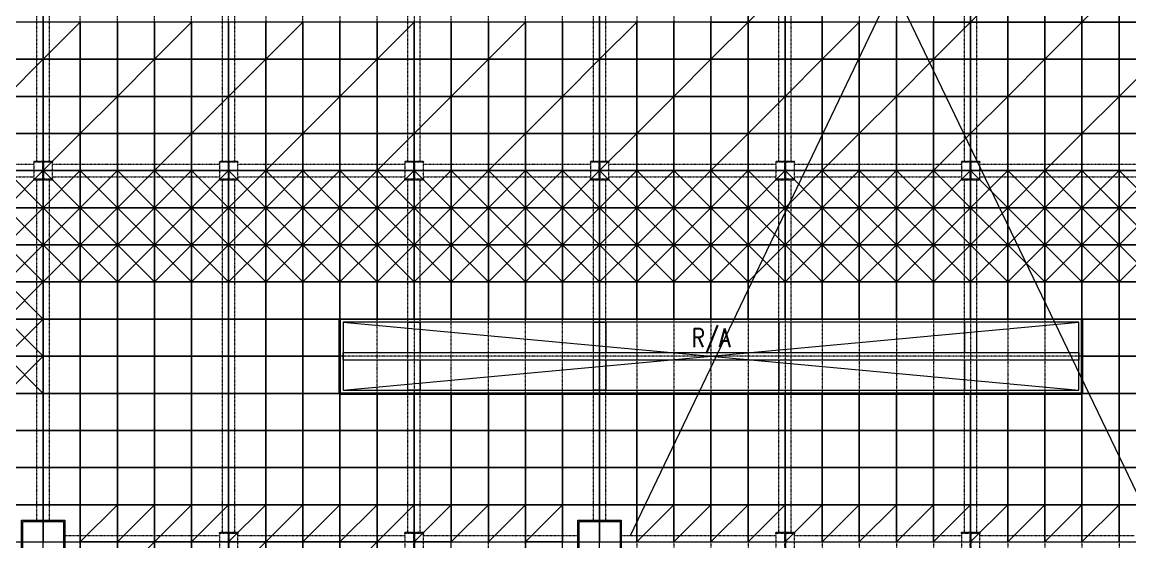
# Model space of a CAD drawing. Extents: x 73996 to 686888, y -9729 to 263202.
# Drawn here: x 426586 to 444501, y 199202 to 207602 of the extents above; entities that cross this region are included whole.
import ezdxf
from ezdxf.enums import TextEntityAlignment as Align

# ---------------------------------------------------------------- set-up
doc = ezdxf.new("R2010")
doc.units = 0
doc.header["$LTSCALE"] = 20
doc.linetypes.add('Data Center Layout_L20$0$CENTER', pattern=[2, 1.25, -0.25, 0.25, -0.25])
doc.linetypes.add('Data Center Layout_L20$0$DOTK1', pattern=[0.1, 0.05, -0.05])
for name, color, linetype, lineweight in [('Data Center Layout_L20$0$$ALDG', 252, 'Data Center Layout_L20$0$DOTK1', 0), ('Data Center Layout_L20$0$$ALDG-P', 252, 'Continuous', 0), ('Data Center Layout_L20$0$$OOBIKI', 252, 'Data Center Layout_L20$0$DOTK1', 0), ('Data Center Layout_L20$0$ARC', 252, 'Continuous', 0), ('Data Center Layout_L20$0$H-SIN', 252, 'Data Center Layout_L20$0$CENTER', 9), ('Data Center Layout_L20$0$HOJO1', 252, 'Continuous', 0)]:
    doc.layers.add(name, color=color, linetype=linetype, lineweight=lineweight)
doc.styles.add('Data Center Layout_L20$0$ROMS', font='ROMANS.shx', dxfattribs={"bigfont": 'bigfont.shx'})

# ---------------------------------------------------------------- blocks, each defined once
blk = doc.blocks.new('Data Center Layout_L20$0$AGV')
for p, q in [((0, 600), (600, 0)), ((600, 600), (0, 0))]:
    blk.add_line(p, q)
blk.add_lwpolyline([(0, 0), (600, 0), (600, 600), (0, 600)], close=True)
blk = doc.blocks.new('Data Center Layout_L20$0$BLANK')
blk.add_lwpolyline([(0, 0), (600, 0), (600, 600), (0, 600)], close=True)
blk = doc.blocks.new('Data Center Layout_L20$0$45%-AL-G')
blk.add_line((600, 600), (0, 0))
blk.add_lwpolyline([(0, 0), (600, 0), (600, 600), (0, 600)], close=True)
blk = doc.blocks.new('Data Center Layout_L20$0$A$C80dc7663')
at = {"layer": 'Data Center Layout_L20$0$$ALDG'}
for p, q in [((478540.24, 184203.59), (478540.24, 148995.59)), ((479140.24, 184203.59), (479140.24, 148995.59)), ((479740.24, 184203.59), (479740.24, 148995.59)), ((480340.24, 184203.59), (480340.24, 148045.59)), ((468940.24, 183095.59), (468940.24, 166395.59)), ((469540.24, 148995.59), (469540.24, 183095.59)), ((470140.24, 148995.59), (470140.24, 183095.59)), ((470740.24, 148995.59), (470740.24, 183095.59)), ((471340.24, 148995.59), (471340.24, 183095.59)), ((471940.24, 148995.59), (471940.24, 183095.59)), ((472540.24, 183095.59), (472540.24, 148995.59)), ((473140.24, 148995.59), (473140.24, 183095.59)), ((473740.24, 183095.59), (473740.24, 148995.59)), ((474340.24, 148995.59), (474340.24, 183095.59)), ((474940.24, 183095.59), (474940.24, 148995.59)), ((475540.24, 148995.59), (475540.24, 183095.59)), ((476140.24, 148995.59), (476140.24, 183095.59)), ((476740.24, 148995.59), (476740.24, 182645.59)), ((477340.24, 148995.59), (477340.24, 182645.59)), ((477940.24, 182645.59), (477940.24, 166395.59)), ((480940.24, 182515.59), (480940.24, 148045.59)), ((481540.24, 182515.59), (481540.24, 148055.59)), ((482140.24, 182515.59), (482140.24, 148055.59)), ((482740.24, 182515.59), (482740.24, 148055.59)), ((483340.24, 182515.59), (483340.24, 148055.59)), ((483940.24, 182515.59), (483940.24, 148055.59)), ((484540.24, 182515.59), (484540.24, 148045.59)), ((485140.24, 182515.59), (485140.24, 148045.59)), ((485740.24, 182515.59), (485740.24, 148045.59)), ((486340.24, 182515.59), (486340.24, 148045.59)), ((531290.24, 173845.59), (334590.24, 173845.59)), ((334590.24, 173245.59), (531290.24, 173245.59)), ((334590.24, 172645.59), (531290.24, 172645.59)), ((334590.24, 172045.59), (531290.24, 172045.59)), ((531290.24, 171445.59), (334590.24, 171445.59)), ((334590.24, 170845.59), (531290.24, 170845.59)), ((531290.24, 170245.59), (334590.24, 170245.59)), ((334590.24, 169645.59), (531290.24, 169645.59)), ((531290.24, 169045.59), (334590.24, 169045.59)), ((334590.24, 168445.59), (531290.24, 168445.59)), ((531290.24, 167845.59), (334590.24, 167845.59)), ((334590.24, 167245.59), (531290.24, 167245.59)), ((531290.24, 166645.59), (334590.24, 166645.59))]:
    blk.add_line(p, q, dxfattribs=at)
at = {"layer": 'Data Center Layout_L20$0$$ALDG-P'}
blk.add_lwpolyline([(423940.24, 172045.59), (486940.24, 172045.59), (486940.24, 181045.59), (423940.24, 181045.59)], close=True, dxfattribs=at)
at = {"layer": 'Data Center Layout_L20$0$$OOBIKI'}
for p, q in [((468840.24, 172195.59), (468840.24, 177895.59)), ((469040.24, 172195.59), (469040.24, 177895.59)), ((471840.24, 172195.59), (471840.24, 177895.59)), ((472040.24, 172195.59), (472040.24, 177895.59)), ((474840.24, 172195.59), (474840.24, 177895.59)), ((475040.24, 172195.59), (475040.24, 177895.59)), ((477840.24, 172195.59), (477840.24, 177895.59)), ((478040.24, 172195.59), (478040.24, 177895.59)), ((480840.24, 172195.59), (480840.24, 177895.59)), ((481040.24, 172195.59), (481040.24, 177895.59)), ((483840.24, 172195.59), (483840.24, 177895.59)), ((484040.24, 172195.59), (484040.24, 177895.59)), ((468790.24, 172145.59), (466090.24, 172145.59)), ((471790.24, 172145.59), (469090.24, 172145.59)), ((474790.24, 172145.59), (472090.24, 172145.59)), ((477790.24, 172145.59), (475090.24, 172145.59)), ((480790.24, 172145.59), (478090.24, 172145.59)), ((483790.24, 172145.59), (481090.24, 172145.59)), ((486790.24, 172145.59), (484090.24, 172145.59)), ((466090.24, 171945.59), (468790.24, 171945.59)), ((468840.24, 166395.59), (468840.24, 171895.59)), ((469040.24, 166395.59), (469040.24, 171895.59)), ((469090.24, 171945.59), (471790.24, 171945.59)), ((471840.24, 166195.59), (471840.24, 171895.59)), ((472040.24, 166195.59), (472040.24, 171895.59)), ((472090.24, 171945.59), (474790.24, 171945.59)), ((474840.24, 166195.59), (474840.24, 171895.59)), ((475040.24, 166195.59), (475040.24, 171895.59)), ((475090.24, 171945.59), (477790.24, 171945.59)), ((477840.24, 166395.59), (477840.24, 171895.59)), ((478040.24, 166395.59), (478040.24, 171895.59)), ((478090.24, 171945.59), (480790.24, 171945.59)), ((480840.24, 166195.59), (480840.24, 171895.59)), ((481040.24, 166195.59), (481040.24, 171895.59)), ((481090.24, 171945.59), (483790.24, 171945.59)), ((483840.24, 166195.59), (483840.24, 171895.59)), ((484040.24, 166195.59), (484040.24, 171895.59)), ((484090.24, 171945.59), (486790.24, 171945.59)), ((469290.24, 166145.59), (471790.24, 166145.59)), ((472090.24, 166145.59), (474790.24, 166145.59)), ((475090.24, 166145.59), (477590.24, 166145.59)), ((478290.24, 166145.59), (480790.24, 166145.59)), ((481090.24, 166145.59), (483790.24, 166145.59)), ((484090.24, 166145.59), (486590.24, 166145.59))]:
    blk.add_line(p, q, dxfattribs=at)
at = {"layer": 'Data Center Layout_L20$0$$OOBIKI', "linetype": 'Data Center Layout_L20$0$DOTK1'}
for points in [[(468790.24, 172195.59), (469090.24, 172195.59), (469090.24, 172180.59), (468945.24, 172180.59), (468945.24, 171910.59), (469090.24, 171910.59), (469090.24, 171895.59), (468790.24, 171895.59), (468790.24, 171910.59), (468935.24, 171910.59), (468935.24, 172180.59), (468790.24, 172180.59)], [(471790.24, 172195.59), (472090.24, 172195.59), (472090.24, 172180.59), (471945.24, 172180.59), (471945.24, 171910.59), (472090.24, 171910.59), (472090.24, 171895.59), (471790.24, 171895.59), (471790.24, 171910.59), (471935.24, 171910.59), (471935.24, 172180.59), (471790.24, 172180.59)], [(474790.24, 172195.59), (475090.24, 172195.59), (475090.24, 172180.59), (474945.24, 172180.59), (474945.24, 171910.59), (475090.24, 171910.59), (475090.24, 171895.59), (474790.24, 171895.59), (474790.24, 171910.59), (474935.24, 171910.59), (474935.24, 172180.59), (474790.24, 172180.59)], [(477790.24, 172195.59), (478090.24, 172195.59), (478090.24, 172180.59), (477945.24, 172180.59), (477945.24, 171910.59), (478090.24, 171910.59), (478090.24, 171895.59), (477790.24, 171895.59), (477790.24, 171910.59), (477935.24, 171910.59), (477935.24, 172180.59), (477790.24, 172180.59)], [(480790.24, 172195.59), (481090.24, 172195.59), (481090.24, 172180.59), (480945.24, 172180.59), (480945.24, 171910.59), (481090.24, 171910.59), (481090.24, 171895.59), (480790.24, 171895.59), (480790.24, 171910.59), (480935.24, 171910.59), (480935.24, 172180.59), (480790.24, 172180.59)], [(483790.24, 172195.59), (484090.24, 172195.59), (484090.24, 172180.59), (483945.24, 172180.59), (483945.24, 171910.59), (484090.24, 171910.59), (484090.24, 171895.59), (483790.24, 171895.59), (483790.24, 171910.59), (483935.24, 171910.59), (483935.24, 172180.59), (483790.24, 172180.59)], [(471790.24, 166195.59), (472090.24, 166195.59), (472090.24, 166180.59), (471945.24, 166180.59), (471945.24, 165910.59), (472090.24, 165910.59), (472090.24, 165895.59), (471790.24, 165895.59), (471790.24, 165910.59), (471935.24, 165910.59), (471935.24, 166180.59), (471790.24, 166180.59)], [(474790.24, 166195.59), (475090.24, 166195.59), (475090.24, 166180.59), (474945.24, 166180.59), (474945.24, 165910.59), (475090.24, 165910.59), (475090.24, 165895.59), (474790.24, 165895.59), (474790.24, 165910.59), (474935.24, 165910.59), (474935.24, 166180.59), (474790.24, 166180.59)], [(480790.24, 166195.59), (481090.24, 166195.59), (481090.24, 166180.59), (480945.24, 166180.59), (480945.24, 165910.59), (481090.24, 165910.59), (481090.24, 165895.59), (480790.24, 165895.59), (480790.24, 165910.59), (480935.24, 165910.59), (480935.24, 166180.59), (480790.24, 166180.59)], [(483790.24, 166195.59), (484090.24, 166195.59), (484090.24, 166180.59), (483945.24, 166180.59), (483945.24, 165910.59), (484090.24, 165910.59), (484090.24, 165895.59), (483790.24, 165895.59), (483790.24, 165910.59), (483935.24, 165910.59), (483935.24, 166180.59), (483790.24, 166180.59)]]:
    blk.add_lwpolyline(points, close=True, dxfattribs=at)
at = {"layer": 'Data Center Layout_L20$0$$OOBIKI'}
for points in [[(468790.24, 171895.59), (469090.24, 171895.59), (469090.24, 172195.59), (468790.24, 172195.59)], [(471790.24, 171895.59), (472090.24, 171895.59), (472090.24, 172195.59), (471790.24, 172195.59)], [(474790.24, 171895.59), (475090.24, 171895.59), (475090.24, 172195.59), (474790.24, 172195.59)], [(477790.24, 171895.59), (478090.24, 171895.59), (478090.24, 172195.59), (477790.24, 172195.59)], [(480790.24, 171895.59), (481090.24, 171895.59), (481090.24, 172195.59), (480790.24, 172195.59)], [(483790.24, 171895.59), (484090.24, 171895.59), (484090.24, 172195.59), (483790.24, 172195.59)], [(471790.24, 165895.59), (472090.24, 165895.59), (472090.24, 166195.59), (471790.24, 166195.59)], [(474790.24, 165895.59), (475090.24, 165895.59), (475090.24, 166195.59), (474790.24, 166195.59)], [(480790.24, 165895.59), (481090.24, 165895.59), (481090.24, 166195.59), (480790.24, 166195.59)], [(483790.24, 165895.59), (484090.24, 165895.59), (484090.24, 166195.59), (483790.24, 166195.59)]]:
    blk.add_lwpolyline(points, close=True, dxfattribs=at)
at = {"layer": 'Data Center Layout_L20$0$ARC', "lineweight": 35}
for p, q in [((473740.24, 168445.59), (473740.24, 169645.59)), ((485740.24, 169645.59), (485740.24, 168445.59)), ((473740.24, 168445.59), (485740.24, 168445.59))]:
    blk.add_line(p, q, dxfattribs=at)
at = {"layer": 'Data Center Layout_L20$0$ARC'}
for p, q in [((473790.24, 168495.59), (485690.24, 169595.59)), ((473790.24, 169595.59), (485690.24, 168495.59))]:
    blk.add_line(p, q, dxfattribs=at)
for points in [[(473740.24, 169645.59), (473740.24, 168445.59), (485740.24, 168445.59), (485740.24, 169645.59)], [(473790.24, 169595.59), (473790.24, 168495.59), (485690.24, 168495.59), (485690.24, 169595.59)], [(485690.24, 168983.59), (473790.24, 168983.59), (473790.24, 169107.59), (485690.24, 169107.59)], [(468590.24, 165695.59), (468590.24, 166395.59), (469290.24, 166395.59), (469290.24, 165695.59)], [(468610.24, 165715.59), (468610.24, 166375.59), (469270.24, 166375.59), (469270.24, 165715.59)], [(477590.24, 165695.59), (477590.24, 166395.59), (478290.24, 166395.59), (478290.24, 165695.59)], [(477610.24, 165715.59), (477610.24, 166375.59), (478270.24, 166375.59), (478270.24, 165715.59)]]:
    blk.add_lwpolyline(points, close=True, dxfattribs=at)
for points in [[(474840.24, 169107.59), (474840.24, 169595.59), (475040.24, 169595.59), (475040.24, 169107.59)], [(477840.24, 169107.59), (477840.24, 169595.59), (478040.24, 169595.59), (478040.24, 169107.59)], [(481040.24, 169107.59), (481040.24, 169595.59), (480840.24, 169595.59), (480840.24, 169107.59)], [(484040.24, 169107.59), (484040.24, 169595.59), (483840.24, 169595.59), (483840.24, 169107.59)], [(475040.24, 168983.59), (475040.24, 168495.59), (474840.24, 168495.59), (474840.24, 168983.59)], [(478040.24, 168983.59), (478040.24, 168495.59), (477840.24, 168495.59), (477840.24, 168983.59)], [(480840.24, 168983.59), (480840.24, 168495.59), (481040.24, 168495.59), (481040.24, 168983.59)], [(483840.24, 168983.59), (483840.24, 168495.59), (484040.24, 168495.59), (484040.24, 168983.59)]]:
    blk.add_lwpolyline(points, dxfattribs=at)
at = {"layer": 'Data Center Layout_L20$0$H-SIN'}
for p, q in [((468940.24, 124521.53), (468940.24, 230045.59)), ((477940.24, 124521.53), (477940.24, 230045.59)), ((294307.41, 172045.59), (588940.24, 172045.59))]:
    blk.add_line(p, q, dxfattribs=at)
at = {"layer": 'Data Center Layout_L20$0$HOJO1'}
for p, q in [((478440.24, 183820.59), (486840.24, 166395.59)), ((478440.24, 166145.59), (486840.24, 183695.59))]:
    blk.add_line(p, q, dxfattribs=at)
at = {"layer": 'Data Center Layout_L20$0$$ALDG-P'}
for name, p in [('Data Center Layout_L20$0$BLANK', (479740.24, 174445.59)), ('Data Center Layout_L20$0$45%-AL-G', (480340.24, 174445.59)), ('Data Center Layout_L20$0$BLANK', (480940.24, 174445.59)), ('Data Center Layout_L20$0$BLANK', (483340.24, 174445.59)), ('Data Center Layout_L20$0$45%-AL-G', (483940.24, 174445.59)), ('Data Center Layout_L20$0$BLANK', (484540.24, 174445.59)), ('Data Center Layout_L20$0$BLANK', (485140.24, 174445.59)), ('Data Center Layout_L20$0$45%-AL-G', (485740.24, 174445.59)), ('Data Center Layout_L20$0$BLANK', (486340.24, 174445.59)), ('Data Center Layout_L20$0$BLANK', (468340.24, 173845.59)), ('Data Center Layout_L20$0$45%-AL-G', (468940.24, 173845.59)), ('Data Center Layout_L20$0$BLANK', (469540.24, 173845.59)), ('Data Center Layout_L20$0$BLANK', (470140.24, 173845.59)), ('Data Center Layout_L20$0$45%-AL-G', (470740.24, 173845.59)), ('Data Center Layout_L20$0$BLANK', (471340.24, 173845.59)), ('Data Center Layout_L20$0$BLANK', (471940.24, 173845.59)), ('Data Center Layout_L20$0$45%-AL-G', (472540.24, 173845.59)), ('Data Center Layout_L20$0$BLANK', (473140.24, 173845.59)), ('Data Center Layout_L20$0$BLANK', (473740.24, 173845.59)), ('Data Center Layout_L20$0$45%-AL-G', (474340.24, 173845.59)), ('Data Center Layout_L20$0$BLANK', (474940.24, 173845.59)), ('Data Center Layout_L20$0$BLANK', (475540.24, 173845.59)), ('Data Center Layout_L20$0$45%-AL-G', (476140.24, 173845.59)), ('Data Center Layout_L20$0$BLANK', (476740.24, 173845.59)), ('Data Center Layout_L20$0$BLANK', (477340.24, 173845.59)), ('Data Center Layout_L20$0$45%-AL-G', (477940.24, 173845.59)), ('Data Center Layout_L20$0$BLANK', (478540.24, 173845.59)), ('Data Center Layout_L20$0$BLANK', (479140.24, 173845.59)), ('Data Center Layout_L20$0$45%-AL-G', (479740.24, 173845.59)), ('Data Center Layout_L20$0$BLANK', (480340.24, 173845.59)), ('Data Center Layout_L20$0$BLANK', (480940.24, 173845.59)), ('Data Center Layout_L20$0$45%-AL-G', (481540.24, 173845.59)), ('Data Center Layout_L20$0$BLANK', (482140.24, 173845.59)), ('Data Center Layout_L20$0$BLANK', (482740.24, 173845.59)), ('Data Center Layout_L20$0$45%-AL-G', (483340.24, 173845.59)), ('Data Center Layout_L20$0$BLANK', (483940.24, 173845.59)), ('Data Center Layout_L20$0$BLANK', (484540.24, 173845.59)), ('Data Center Layout_L20$0$45%-AL-G', (485140.24, 173845.59)), ('Data Center Layout_L20$0$BLANK', (485740.24, 173845.59)), ('Data Center Layout_L20$0$BLANK', (486340.24, 173845.59)), ('Data Center Layout_L20$0$45%-AL-G', (468340.24, 173245.59)), ('Data Center Layout_L20$0$BLANK', (468940.24, 173245.59)), ('Data Center Layout_L20$0$BLANK', (469540.24, 173245.59)), ('Data Center Layout_L20$0$45%-AL-G', (470140.24, 173245.59)), ('Data Center Layout_L20$0$BLANK', (470740.24, 173245.59)), ('Data Center Layout_L20$0$BLANK', (471340.24, 173245.59)), ('Data Center Layout_L20$0$45%-AL-G', (471940.24, 173245.59)), ('Data Center Layout_L20$0$BLANK', (472540.24, 173245.59)), ('Data Center Layout_L20$0$BLANK', (473140.24, 173245.59)), ('Data Center Layout_L20$0$45%-AL-G', (473740.24, 173245.59)), ('Data Center Layout_L20$0$BLANK', (474340.24, 173245.59)), ('Data Center Layout_L20$0$BLANK', (474940.24, 173245.59)), ('Data Center Layout_L20$0$45%-AL-G', (475540.24, 173245.59)), ('Data Center Layout_L20$0$BLANK', (476140.24, 173245.59)), ('Data Center Layout_L20$0$BLANK', (476740.24, 173245.59)), ('Data Center Layout_L20$0$45%-AL-G', (477340.24, 173245.59)), ('Data Center Layout_L20$0$BLANK', (477940.24, 173245.59)), ('Data Center Layout_L20$0$BLANK', (478540.24, 173245.59)), ('Data Center Layout_L20$0$45%-AL-G', (479140.24, 173245.59)), ('Data Center Layout_L20$0$BLANK', (479740.24, 173245.59)), ('Data Center Layout_L20$0$BLANK', (480340.24, 173245.59)), ('Data Center Layout_L20$0$45%-AL-G', (480940.24, 173245.59)), ('Data Center Layout_L20$0$BLANK', (481540.24, 173245.59)), ('Data Center Layout_L20$0$BLANK', (482140.24, 173245.59)), ('Data Center Layout_L20$0$45%-AL-G', (482740.24, 173245.59)), ('Data Center Layout_L20$0$BLANK', (483340.24, 173245.59)), ('Data Center Layout_L20$0$BLANK', (483940.24, 173245.59)), ('Data Center Layout_L20$0$45%-AL-G', (484540.24, 173245.59)), ('Data Center Layout_L20$0$BLANK', (485140.24, 173245.59)), ('Data Center Layout_L20$0$BLANK', (485740.24, 173245.59)), ('Data Center Layout_L20$0$45%-AL-G', (486340.24, 173245.59)), ('Data Center Layout_L20$0$BLANK', (468340.24, 172645.59)), ('Data Center Layout_L20$0$BLANK', (468940.24, 172645.59)), ('Data Center Layout_L20$0$45%-AL-G', (469540.24, 172645.59)), ('Data Center Layout_L20$0$BLANK', (470140.24, 172645.59)), ('Data Center Layout_L20$0$BLANK', (470740.24, 172645.59)), ('Data Center Layout_L20$0$45%-AL-G', (471340.24, 172645.59)), ('Data Center Layout_L20$0$BLANK', (471940.24, 172645.59)), ('Data Center Layout_L20$0$BLANK', (472540.24, 172645.59)), ('Data Center Layout_L20$0$45%-AL-G', (473140.24, 172645.59)), ('Data Center Layout_L20$0$BLANK', (473740.24, 172645.59)), ('Data Center Layout_L20$0$BLANK', (474340.24, 172645.59)), ('Data Center Layout_L20$0$45%-AL-G', (474940.24, 172645.59)), ('Data Center Layout_L20$0$BLANK', (475540.24, 172645.59)), ('Data Center Layout_L20$0$BLANK', (476140.24, 172645.59)), ('Data Center Layout_L20$0$45%-AL-G', (476740.24, 172645.59)), ('Data Center Layout_L20$0$BLANK', (477340.24, 172645.59)), ('Data Center Layout_L20$0$BLANK', (477940.24, 172645.59)), ('Data Center Layout_L20$0$45%-AL-G', (478540.24, 172645.59)), ('Data Center Layout_L20$0$BLANK', (479140.24, 172645.59)), ('Data Center Layout_L20$0$BLANK', (479740.24, 172645.59)), ('Data Center Layout_L20$0$45%-AL-G', (480340.24, 172645.59)), ('Data Center Layout_L20$0$BLANK', (480940.24, 172645.59)), ('Data Center Layout_L20$0$BLANK', (481540.24, 172645.59)), ('Data Center Layout_L20$0$45%-AL-G', (482140.24, 172645.59)), ('Data Center Layout_L20$0$BLANK', (482740.24, 172645.59)), ('Data Center Layout_L20$0$BLANK', (483340.24, 172645.59)), ('Data Center Layout_L20$0$45%-AL-G', (483940.24, 172645.59)), ('Data Center Layout_L20$0$BLANK', (484540.24, 172645.59)), ('Data Center Layout_L20$0$BLANK', (485140.24, 172645.59)), ('Data Center Layout_L20$0$45%-AL-G', (485740.24, 172645.59)), ('Data Center Layout_L20$0$BLANK', (486340.24, 172645.59)), ('Data Center Layout_L20$0$BLANK', (468340.24, 172045.59)), ('Data Center Layout_L20$0$45%-AL-G', (468940.24, 172045.59)), ('Data Center Layout_L20$0$BLANK', (469540.24, 172045.59)), ('Data Center Layout_L20$0$BLANK', (470140.24, 172045.59)), ('Data Center Layout_L20$0$45%-AL-G', (470740.24, 172045.59)), ('Data Center Layout_L20$0$BLANK', (471340.24, 172045.59)), ('Data Center Layout_L20$0$BLANK', (471940.24, 172045.59)), ('Data Center Layout_L20$0$45%-AL-G', (472540.24, 172045.59)), ('Data Center Layout_L20$0$BLANK', (473140.24, 172045.59)), ('Data Center Layout_L20$0$BLANK', (473740.24, 172045.59)), ('Data Center Layout_L20$0$45%-AL-G', (474340.24, 172045.59)), ('Data Center Layout_L20$0$BLANK', (474940.24, 172045.59)), ('Data Center Layout_L20$0$BLANK', (475540.24, 172045.59)), ('Data Center Layout_L20$0$45%-AL-G', (476140.24, 172045.59)), ('Data Center Layout_L20$0$BLANK', (476740.24, 172045.59)), ('Data Center Layout_L20$0$BLANK', (477340.24, 172045.59)), ('Data Center Layout_L20$0$45%-AL-G', (477940.24, 172045.59)), ('Data Center Layout_L20$0$BLANK', (478540.24, 172045.59)), ('Data Center Layout_L20$0$BLANK', (479140.24, 172045.59)), ('Data Center Layout_L20$0$45%-AL-G', (479740.24, 172045.59)), ('Data Center Layout_L20$0$BLANK', (480340.24, 172045.59)), ('Data Center Layout_L20$0$BLANK', (480940.24, 172045.59)), ('Data Center Layout_L20$0$45%-AL-G', (481540.24, 172045.59)), ('Data Center Layout_L20$0$BLANK', (482140.24, 172045.59)), ('Data Center Layout_L20$0$BLANK', (482740.24, 172045.59)), ('Data Center Layout_L20$0$45%-AL-G', (483340.24, 172045.59)), ('Data Center Layout_L20$0$BLANK', (483940.24, 172045.59)), ('Data Center Layout_L20$0$BLANK', (484540.24, 172045.59)), ('Data Center Layout_L20$0$45%-AL-G', (485140.24, 172045.59)), ('Data Center Layout_L20$0$BLANK', (485740.24, 172045.59)), ('Data Center Layout_L20$0$BLANK', (486340.24, 172045.59)), ('Data Center Layout_L20$0$AGV', (468340.24, 171445.59)), ('Data Center Layout_L20$0$AGV', (468940.24, 171445.59)), ('Data Center Layout_L20$0$AGV', (469540.24, 171445.59)), ('Data Center Layout_L20$0$AGV', (470140.24, 171445.59)), ('Data Center Layout_L20$0$AGV', (470740.24, 171445.59)), ('Data Center Layout_L20$0$AGV', (471340.24, 171445.59)), ('Data Center Layout_L20$0$AGV', (471940.24, 171445.59)), ('Data Center Layout_L20$0$AGV', (472540.24, 171445.59)), ('Data Center Layout_L20$0$AGV', (473140.24, 171445.59)), ('Data Center Layout_L20$0$AGV', (473740.24, 171445.59)), ('Data Center Layout_L20$0$AGV', (474340.24, 171445.59)), ('Data Center Layout_L20$0$AGV', (474940.24, 171445.59)), ('Data Center Layout_L20$0$AGV', (475540.24, 171445.59)), ('Data Center Layout_L20$0$AGV', (476140.24, 171445.59)), ('Data Center Layout_L20$0$AGV', (476740.24, 171445.59)), ('Data Center Layout_L20$0$AGV', (477340.24, 171445.59)), ('Data Center Layout_L20$0$AGV', (477940.24, 171445.59)), ('Data Center Layout_L20$0$AGV', (478540.24, 171445.59)), ('Data Center Layout_L20$0$AGV', (479140.24, 171445.59)), ('Data Center Layout_L20$0$AGV', (479740.24, 171445.59)), ('Data Center Layout_L20$0$AGV', (480340.24, 171445.59)), ('Data Center Layout_L20$0$AGV', (480940.24, 171445.59)), ('Data Center Layout_L20$0$AGV', (481540.24, 171445.59)), ('Data Center Layout_L20$0$AGV', (482140.24, 171445.59)), ('Data Center Layout_L20$0$AGV', (482740.24, 171445.59)), ('Data Center Layout_L20$0$AGV', (483340.24, 171445.59)), ('Data Center Layout_L20$0$AGV', (483940.24, 171445.59)), ('Data Center Layout_L20$0$AGV', (484540.24, 171445.59)), ('Data Center Layout_L20$0$AGV', (485140.24, 171445.59)), ('Data Center Layout_L20$0$AGV', (485740.24, 171445.59)), ('Data Center Layout_L20$0$AGV', (486340.24, 171445.59)), ('Data Center Layout_L20$0$AGV', (468340.24, 170845.59)), ('Data Center Layout_L20$0$AGV', (468940.24, 170845.59)), ('Data Center Layout_L20$0$AGV', (469540.24, 170845.59)), ('Data Center Layout_L20$0$AGV', (470140.24, 170845.59)), ('Data Center Layout_L20$0$AGV', (470740.24, 170845.59)), ('Data Center Layout_L20$0$AGV', (471340.24, 170845.59)), ('Data Center Layout_L20$0$AGV', (471940.24, 170845.59)), ('Data Center Layout_L20$0$AGV', (472540.24, 170845.59)), ('Data Center Layout_L20$0$AGV', (473140.24, 170845.59)), ('Data Center Layout_L20$0$AGV', (473740.24, 170845.59)), ('Data Center Layout_L20$0$AGV', (474340.24, 170845.59)), ('Data Center Layout_L20$0$AGV', (474940.24, 170845.59)), ('Data Center Layout_L20$0$AGV', (475540.24, 170845.59)), ('Data Center Layout_L20$0$AGV', (476140.24, 170845.59)), ('Data Center Layout_L20$0$AGV', (476740.24, 170845.59)), ('Data Center Layout_L20$0$AGV', (477340.24, 170845.59)), ('Data Center Layout_L20$0$AGV', (477940.24, 170845.59)), ('Data Center Layout_L20$0$AGV', (478540.24, 170845.59)), ('Data Center Layout_L20$0$AGV', (479140.24, 170845.59)), ('Data Center Layout_L20$0$AGV', (479740.24, 170845.59)), ('Data Center Layout_L20$0$AGV', (480340.24, 170845.59)), ('Data Center Layout_L20$0$AGV', (480940.24, 170845.59)), ('Data Center Layout_L20$0$AGV', (481540.24, 170845.59)), ('Data Center Layout_L20$0$AGV', (482140.24, 170845.59)), ('Data Center Layout_L20$0$AGV', (482740.24, 170845.59)), ('Data Center Layout_L20$0$AGV', (483340.24, 170845.59)), ('Data Center Layout_L20$0$AGV', (483940.24, 170845.59)), ('Data Center Layout_L20$0$AGV', (484540.24, 170845.59)), ('Data Center Layout_L20$0$AGV', (485140.24, 170845.59)), ('Data Center Layout_L20$0$AGV', (485740.24, 170845.59)), ('Data Center Layout_L20$0$AGV', (486340.24, 170845.59)), ('Data Center Layout_L20$0$AGV', (468340.24, 170245.59)), ('Data Center Layout_L20$0$AGV', (468940.24, 170245.59)), ('Data Center Layout_L20$0$AGV', (469540.24, 170245.59)), ('Data Center Layout_L20$0$AGV', (470140.24, 170245.59)), ('Data Center Layout_L20$0$AGV', (470740.24, 170245.59)), ('Data Center Layout_L20$0$AGV', (471340.24, 170245.59)), ('Data Center Layout_L20$0$AGV', (471940.24, 170245.59)), ('Data Center Layout_L20$0$AGV', (472540.24, 170245.59)), ('Data Center Layout_L20$0$AGV', (473140.24, 170245.59)), ('Data Center Layout_L20$0$AGV', (473740.24, 170245.59)), ('Data Center Layout_L20$0$AGV', (474340.24, 170245.59)), ('Data Center Layout_L20$0$AGV', (474940.24, 170245.59)), ('Data Center Layout_L20$0$AGV', (475540.24, 170245.59)), ('Data Center Layout_L20$0$AGV', (476140.24, 170245.59)), ('Data Center Layout_L20$0$AGV', (476740.24, 170245.59)), ('Data Center Layout_L20$0$AGV', (477340.24, 170245.59)), ('Data Center Layout_L20$0$AGV', (477940.24, 170245.59)), ('Data Center Layout_L20$0$AGV', (478540.24, 170245.59)), ('Data Center Layout_L20$0$AGV', (479140.24, 170245.59)), ('Data Center Layout_L20$0$AGV', (479740.24, 170245.59)), ('Data Center Layout_L20$0$AGV', (480340.24, 170245.59)), ('Data Center Layout_L20$0$AGV', (480940.24, 170245.59)), ('Data Center Layout_L20$0$AGV', (481540.24, 170245.59)), ('Data Center Layout_L20$0$AGV', (482140.24, 170245.59)), ('Data Center Layout_L20$0$AGV', (482740.24, 170245.59)), ('Data Center Layout_L20$0$AGV', (483340.24, 170245.59)), ('Data Center Layout_L20$0$AGV', (483940.24, 170245.59)), ('Data Center Layout_L20$0$AGV', (484540.24, 170245.59)), ('Data Center Layout_L20$0$AGV', (485140.24, 170245.59)), ('Data Center Layout_L20$0$AGV', (485740.24, 170245.59)), ('Data Center Layout_L20$0$AGV', (486340.24, 170245.59)), ('Data Center Layout_L20$0$AGV', (468340.24, 169645.59)), ('Data Center Layout_L20$0$BLANK', (468940.24, 169645.59)), ('Data Center Layout_L20$0$BLANK', (469540.24, 169645.59)), ('Data Center Layout_L20$0$BLANK', (470140.24, 169645.59)), ('Data Center Layout_L20$0$BLANK', (470740.24, 169645.59)), ('Data Center Layout_L20$0$BLANK', (471340.24, 169645.59)), ('Data Center Layout_L20$0$BLANK', (471940.24, 169645.59)), ('Data Center Layout_L20$0$BLANK', (472540.24, 169645.59)), ('Data Center Layout_L20$0$BLANK', (473140.24, 169645.59)), ('Data Center Layout_L20$0$BLANK', (473740.24, 169645.59)), ('Data Center Layout_L20$0$BLANK', (474340.24, 169645.59)), ('Data Center Layout_L20$0$BLANK', (474940.24, 169645.59)), ('Data Center Layout_L20$0$BLANK', (475540.24, 169645.59)), ('Data Center Layout_L20$0$BLANK', (476140.24, 169645.59)), ('Data Center Layout_L20$0$BLANK', (476740.24, 169645.59)), ('Data Center Layout_L20$0$BLANK', (477340.24, 169645.59)), ('Data Center Layout_L20$0$BLANK', (477940.24, 169645.59)), ('Data Center Layout_L20$0$BLANK', (478540.24, 169645.59)), ('Data Center Layout_L20$0$BLANK', (479140.24, 169645.59)), ('Data Center Layout_L20$0$BLANK', (479740.24, 169645.59)), ('Data Center Layout_L20$0$BLANK', (480340.24, 169645.59)), ('Data Center Layout_L20$0$BLANK', (480940.24, 169645.59)), ('Data Center Layout_L20$0$BLANK', (481540.24, 169645.59)), ('Data Center Layout_L20$0$BLANK', (482140.24, 169645.59)), ('Data Center Layout_L20$0$BLANK', (482740.24, 169645.59)), ('Data Center Layout_L20$0$BLANK', (483340.24, 169645.59)), ('Data Center Layout_L20$0$BLANK', (483940.24, 169645.59)), ('Data Center Layout_L20$0$BLANK', (484540.24, 169645.59)), ('Data Center Layout_L20$0$BLANK', (485140.24, 169645.59)), ('Data Center Layout_L20$0$BLANK', (485740.24, 169645.59)), ('Data Center Layout_L20$0$BLANK', (486340.24, 169645.59)), ('Data Center Layout_L20$0$AGV', (468340.24, 169045.59)), ('Data Center Layout_L20$0$BLANK', (468940.24, 169045.59)), ('Data Center Layout_L20$0$BLANK', (469540.24, 169045.59)), ('Data Center Layout_L20$0$BLANK', (470140.24, 169045.59)), ('Data Center Layout_L20$0$BLANK', (470740.24, 169045.59)), ('Data Center Layout_L20$0$BLANK', (471340.24, 169045.59)), ('Data Center Layout_L20$0$BLANK', (471940.24, 169045.59)), ('Data Center Layout_L20$0$BLANK', (472540.24, 169045.59)), ('Data Center Layout_L20$0$BLANK', (473140.24, 169045.59)), ('Data Center Layout_L20$0$BLANK', (485740.24, 169045.59)), ('Data Center Layout_L20$0$BLANK', (486340.24, 169045.59)), ('Data Center Layout_L20$0$AGV', (468340.24, 168445.59)), ('Data Center Layout_L20$0$BLANK', (468940.24, 168445.59)), ('Data Center Layout_L20$0$BLANK', (469540.24, 168445.59)), ('Data Center Layout_L20$0$BLANK', (470140.24, 168445.59)), ('Data Center Layout_L20$0$BLANK', (470740.24, 168445.59)), ('Data Center Layout_L20$0$BLANK', (471340.24, 168445.59)), ('Data Center Layout_L20$0$BLANK', (471940.24, 168445.59)), ('Data Center Layout_L20$0$BLANK', (472540.24, 168445.59)), ('Data Center Layout_L20$0$BLANK', (473140.24, 168445.59)), ('Data Center Layout_L20$0$BLANK', (485740.24, 168445.59)), ('Data Center Layout_L20$0$BLANK', (486340.24, 168445.59)), ('Data Center Layout_L20$0$BLANK', (468340.24, 167845.59)), ('Data Center Layout_L20$0$BLANK', (468940.24, 167845.59)), ('Data Center Layout_L20$0$BLANK', (469540.24, 167845.59)), ('Data Center Layout_L20$0$BLANK', (470140.24, 167845.59)), ('Data Center Layout_L20$0$BLANK', (470740.24, 167845.59)), ('Data Center Layout_L20$0$BLANK', (471340.24, 167845.59)), ('Data Center Layout_L20$0$BLANK', (471940.24, 167845.59)), ('Data Center Layout_L20$0$BLANK', (472540.24, 167845.59)), ('Data Center Layout_L20$0$BLANK', (473140.24, 167845.59)), ('Data Center Layout_L20$0$BLANK', (473740.24, 167845.59)), ('Data Center Layout_L20$0$BLANK', (474340.24, 167845.59)), ('Data Center Layout_L20$0$BLANK', (474940.24, 167845.59)), ('Data Center Layout_L20$0$BLANK', (475540.24, 167845.59)), ('Data Center Layout_L20$0$BLANK', (476140.24, 167845.59)), ('Data Center Layout_L20$0$BLANK', (476740.24, 167845.59)), ('Data Center Layout_L20$0$BLANK', (477340.24, 167845.59)), ('Data Center Layout_L20$0$BLANK', (477940.24, 167845.59)), ('Data Center Layout_L20$0$BLANK', (478540.24, 167845.59)), ('Data Center Layout_L20$0$BLANK', (479140.24, 167845.59)), ('Data Center Layout_L20$0$BLANK', (479740.24, 167845.59)), ('Data Center Layout_L20$0$BLANK', (480340.24, 167845.59)), ('Data Center Layout_L20$0$BLANK', (480940.24, 167845.59)), ('Data Center Layout_L20$0$BLANK', (481540.24, 167845.59)), ('Data Center Layout_L20$0$BLANK', (482140.24, 167845.59)), ('Data Center Layout_L20$0$BLANK', (482740.24, 167845.59)), ('Data Center Layout_L20$0$BLANK', (483340.24, 167845.59)), ('Data Center Layout_L20$0$BLANK', (483940.24, 167845.59)), ('Data Center Layout_L20$0$BLANK', (484540.24, 167845.59)), ('Data Center Layout_L20$0$BLANK', (485140.24, 167845.59)), ('Data Center Layout_L20$0$BLANK', (485740.24, 167845.59)), ('Data Center Layout_L20$0$BLANK', (486340.24, 167845.59)), ('Data Center Layout_L20$0$BLANK', (468340.24, 167245.59)), ('Data Center Layout_L20$0$BLANK', (468940.24, 167245.59)), ('Data Center Layout_L20$0$BLANK', (469540.24, 167245.59)), ('Data Center Layout_L20$0$BLANK', (470140.24, 167245.59)), ('Data Center Layout_L20$0$BLANK', (470740.24, 167245.59)), ('Data Center Layout_L20$0$BLANK', (471340.24, 167245.59)), ('Data Center Layout_L20$0$BLANK', (471940.24, 167245.59)), ('Data Center Layout_L20$0$BLANK', (472540.24, 167245.59)), ('Data Center Layout_L20$0$BLANK', (473140.24, 167245.59)), ('Data Center Layout_L20$0$BLANK', (473740.24, 167245.59)), ('Data Center Layout_L20$0$BLANK', (474340.24, 167245.59)), ('Data Center Layout_L20$0$BLANK', (474940.24, 167245.59)), ('Data Center Layout_L20$0$BLANK', (475540.24, 167245.59)), ('Data Center Layout_L20$0$BLANK', (476140.24, 167245.59)), ('Data Center Layout_L20$0$BLANK', (476740.24, 167245.59)), ('Data Center Layout_L20$0$BLANK', (477340.24, 167245.59)), ('Data Center Layout_L20$0$BLANK', (477940.24, 167245.59)), ('Data Center Layout_L20$0$BLANK', (478540.24, 167245.59)), ('Data Center Layout_L20$0$BLANK', (479140.24, 167245.59)), ('Data Center Layout_L20$0$BLANK', (479740.24, 167245.59)), ('Data Center Layout_L20$0$BLANK', (480340.24, 167245.59)), ('Data Center Layout_L20$0$BLANK', (480940.24, 167245.59)), ('Data Center Layout_L20$0$BLANK', (481540.24, 167245.59)), ('Data Center Layout_L20$0$BLANK', (482140.24, 167245.59)), ('Data Center Layout_L20$0$BLANK', (482740.24, 167245.59)), ('Data Center Layout_L20$0$BLANK', (483340.24, 167245.59)), ('Data Center Layout_L20$0$BLANK', (483940.24, 167245.59)), ('Data Center Layout_L20$0$BLANK', (484540.24, 167245.59)), ('Data Center Layout_L20$0$BLANK', (485140.24, 167245.59)), ('Data Center Layout_L20$0$BLANK', (485740.24, 167245.59)), ('Data Center Layout_L20$0$BLANK', (486340.24, 167245.59)), ('Data Center Layout_L20$0$BLANK', (468340.24, 166645.59)), ('Data Center Layout_L20$0$BLANK', (468940.24, 166645.59)), ('Data Center Layout_L20$0$BLANK', (469540.24, 166645.59)), ('Data Center Layout_L20$0$BLANK', (470140.24, 166645.59)), ('Data Center Layout_L20$0$BLANK', (470740.24, 166645.59)), ('Data Center Layout_L20$0$BLANK', (471340.24, 166645.59)), ('Data Center Layout_L20$0$BLANK', (471940.24, 166645.59)), ('Data Center Layout_L20$0$BLANK', (472540.24, 166645.59)), ('Data Center Layout_L20$0$BLANK', (473140.24, 166645.59)), ('Data Center Layout_L20$0$BLANK', (473740.24, 166645.59)), ('Data Center Layout_L20$0$BLANK', (474340.24, 166645.59)), ('Data Center Layout_L20$0$BLANK', (474940.24, 166645.59)), ('Data Center Layout_L20$0$BLANK', (475540.24, 166645.59)), ('Data Center Layout_L20$0$BLANK', (476140.24, 166645.59)), ('Data Center Layout_L20$0$BLANK', (476740.24, 166645.59)), ('Data Center Layout_L20$0$BLANK', (477340.24, 166645.59)), ('Data Center Layout_L20$0$BLANK', (477940.24, 166645.59)), ('Data Center Layout_L20$0$BLANK', (478540.24, 166645.59)), ('Data Center Layout_L20$0$BLANK', (479140.24, 166645.59)), ('Data Center Layout_L20$0$BLANK', (479740.24, 166645.59)), ('Data Center Layout_L20$0$BLANK', (480340.24, 166645.59)), ('Data Center Layout_L20$0$BLANK', (480940.24, 166645.59)), ('Data Center Layout_L20$0$BLANK', (481540.24, 166645.59)), ('Data Center Layout_L20$0$BLANK', (482140.24, 166645.59)), ('Data Center Layout_L20$0$BLANK', (482740.24, 166645.59)), ('Data Center Layout_L20$0$BLANK', (483340.24, 166645.59)), ('Data Center Layout_L20$0$BLANK', (483940.24, 166645.59)), ('Data Center Layout_L20$0$BLANK', (484540.24, 166645.59)), ('Data Center Layout_L20$0$BLANK', (485140.24, 166645.59)), ('Data Center Layout_L20$0$BLANK', (485740.24, 166645.59)), ('Data Center Layout_L20$0$BLANK', (486340.24, 166645.59)), ('Data Center Layout_L20$0$BLANK', (468340.24, 166045.59)), ('Data Center Layout_L20$0$BLANK', (468940.24, 166045.59)), ('Data Center Layout_L20$0$45%-AL-G', (469540.24, 166045.59)), ('Data Center Layout_L20$0$45%-AL-G', (470140.24, 166045.59)), ('Data Center Layout_L20$0$45%-AL-G', (470740.24, 166045.59)), ('Data Center Layout_L20$0$45%-AL-G', (471340.24, 166045.59)), ('Data Center Layout_L20$0$45%-AL-G', (471940.24, 166045.59)), ('Data Center Layout_L20$0$45%-AL-G', (472540.24, 166045.59)), ('Data Center Layout_L20$0$45%-AL-G', (473140.24, 166045.59)), ('Data Center Layout_L20$0$45%-AL-G', (473740.24, 166045.59)), ('Data Center Layout_L20$0$45%-AL-G', (474340.24, 166045.59)), ('Data Center Layout_L20$0$45%-AL-G', (474940.24, 166045.59)), ('Data Center Layout_L20$0$45%-AL-G', (475540.24, 166045.59)), ('Data Center Layout_L20$0$45%-AL-G', (476140.24, 166045.59)), ('Data Center Layout_L20$0$45%-AL-G', (476740.24, 166045.59)), ('Data Center Layout_L20$0$BLANK', (477340.24, 166045.59)), ('Data Center Layout_L20$0$BLANK', (477940.24, 166045.59)), ('Data Center Layout_L20$0$45%-AL-G', (478540.24, 166045.59)), ('Data Center Layout_L20$0$45%-AL-G', (479140.24, 166045.59)), ('Data Center Layout_L20$0$45%-AL-G', (479740.24, 166045.59)), ('Data Center Layout_L20$0$45%-AL-G', (480340.24, 166045.59)), ('Data Center Layout_L20$0$45%-AL-G', (480940.24, 166045.59)), ('Data Center Layout_L20$0$45%-AL-G', (481540.24, 166045.59)), ('Data Center Layout_L20$0$45%-AL-G', (482140.24, 166045.59)), ('Data Center Layout_L20$0$45%-AL-G', (482740.24, 166045.59)), ('Data Center Layout_L20$0$45%-AL-G', (483340.24, 166045.59)), ('Data Center Layout_L20$0$45%-AL-G', (483940.24, 166045.59)), ('Data Center Layout_L20$0$45%-AL-G', (484540.24, 166045.59)), ('Data Center Layout_L20$0$45%-AL-G', (485140.24, 166045.59)), ('Data Center Layout_L20$0$45%-AL-G', (485740.24, 166045.59)), ('Data Center Layout_L20$0$BLANK', (486340.24, 166045.59)), ('Data Center Layout_L20$0$BLANK', (469540.24, 165445.59)), ('Data Center Layout_L20$0$45%-AL-G', (470140.24, 165445.59)), ('Data Center Layout_L20$0$BLANK', (470740.24, 165445.59)), ('Data Center Layout_L20$0$BLANK', (471340.24, 165445.59)), ('Data Center Layout_L20$0$45%-AL-G', (471940.24, 165445.59)), ('Data Center Layout_L20$0$BLANK', (472540.24, 165445.59)), ('Data Center Layout_L20$0$BLANK', (473140.24, 165445.59)), ('Data Center Layout_L20$0$45%-AL-G', (473740.24, 165445.59)), ('Data Center Layout_L20$0$BLANK', (474340.24, 165445.59)), ('Data Center Layout_L20$0$BLANK', (474940.24, 165445.59)), ('Data Center Layout_L20$0$BLANK', (476740.24, 165445.59))]:
    blk.add_blockref(name, p, dxfattribs=at)
at = {"layer": 'Data Center Layout_L20$0$ARC', "style": 'Data Center Layout_L20$0$ROMS', "width": 0.8}
blk.add_text('R/A', height=300, dxfattribs=at).set_placement((479740.24, 169341.67), align=Align.MIDDLE_CENTER)
blk = doc.blocks.new('Data Center Layout_L20')
blk.add_blockref('Data Center Layout_L20$0$A$C80dc7663', (-42015, 33157))

msp = doc.modelspace()

# ---------------------------------------------------------------- block references
msp.add_blockref('Data Center Layout_L20', (0, 0))

doc.saveas('drawing.dxf')
